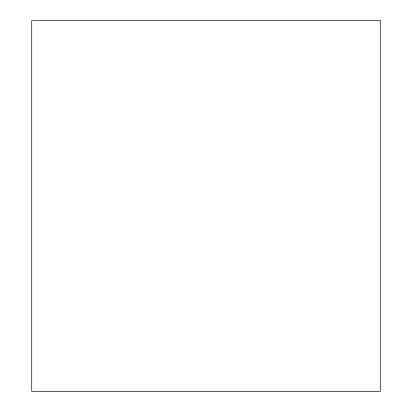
<?xml version="1.0" encoding="UTF-8"?>
<svg xmlns="http://www.w3.org/2000/svg" width="412" height="412" viewBox="0 0 412 412"><rect width="100%" height="100%" fill="white"/><g stroke="black" fill="none" stroke-linecap="round" stroke-linejoin="round"><path stroke-width="0.62" d="M380.276 20.6L31.724 20.6L31.724 391.4L380.276 391.4L380.276 20.6"/></g></svg>
